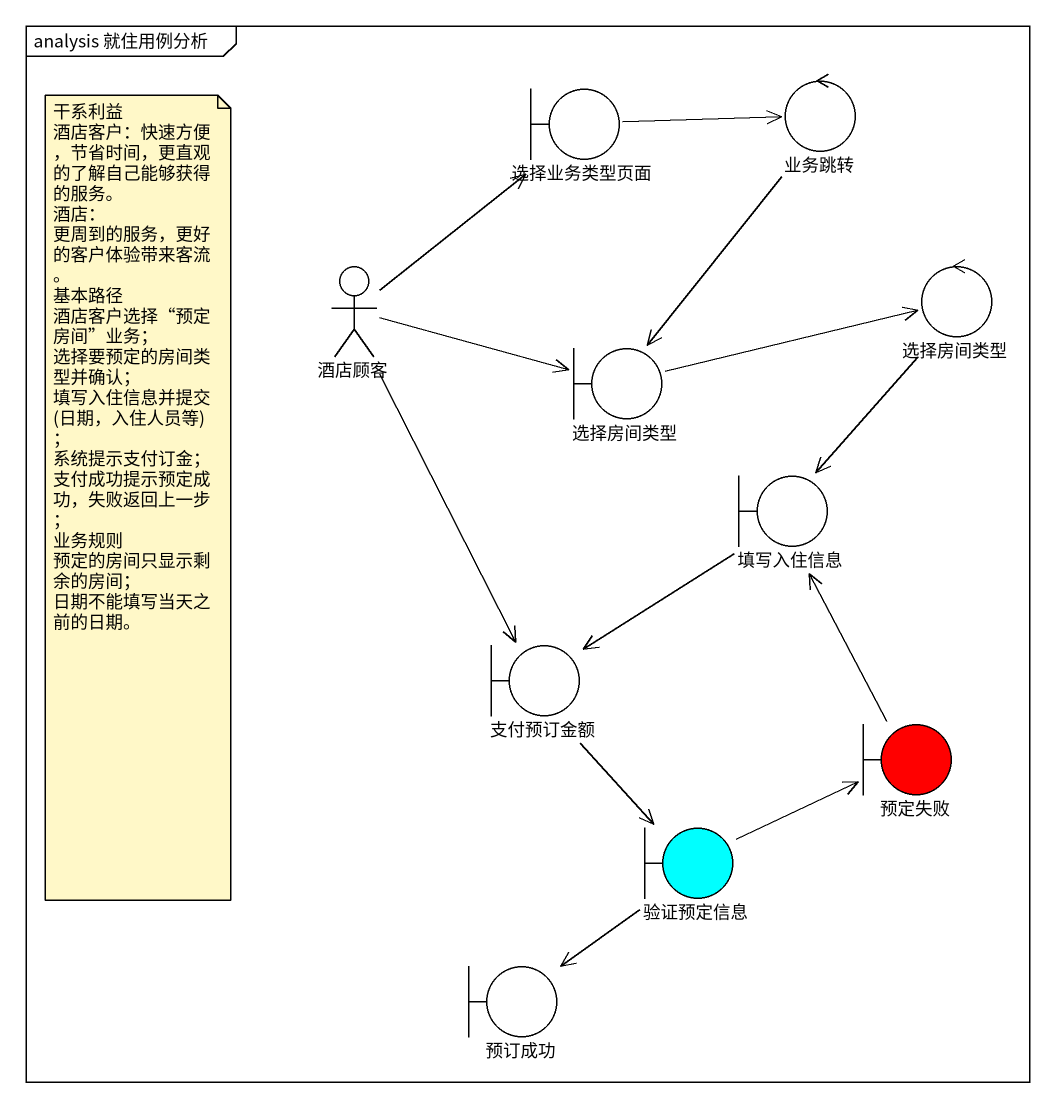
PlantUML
@startuml
mainframe analysis 就住用例分析
boundary 选择业务类型页面
control 业务跳转
actor 酒店顾客
control 选择房间类型
boundary "选择房间类型" as 选择房间类型_2
boundary 填写入住信息
boundary 支付预订金额
boundary 预定失败 #FF0000
boundary 验证预定信息 #00FFFF
boundary 预订成功
选择业务类型页面 -right-> 业务跳转
业务跳转 --> 选择房间类型_2
酒店顾客 -up-> 选择业务类型页面
酒店顾客 -right-> 选择房间类型_2
酒店顾客 --> 支付预订金额
选择房间类型 --> 填写入住信息
选择房间类型_2 -right-> 选择房间类型
填写入住信息 --> 支付预订金额
支付预订金额 --> 验证预定信息
预定失败 -up-> 填写入住信息
验证预定信息 -right-> 预定失败
验证预定信息 --> 预订成功
note as N1
  干系利益
  酒店客户：快速方便，节省时间，更直观的了解自己能够获得的服务。
  酒店： 更周到的服务，更好的客户体验带来客流。
  基本路径
  酒店客户选择“预定房间”业务；
  选择要预定的房间类型并确认；
  填写入住信息并提交(日期，入住人员等)；
  系统提示支付订金；
  支付成功提示预定成功，失败返回上一步；
  业务规则
  预定的房间只显示剩余的房间；
  日期不能填写当天之前的日期。
end note
@enduml
